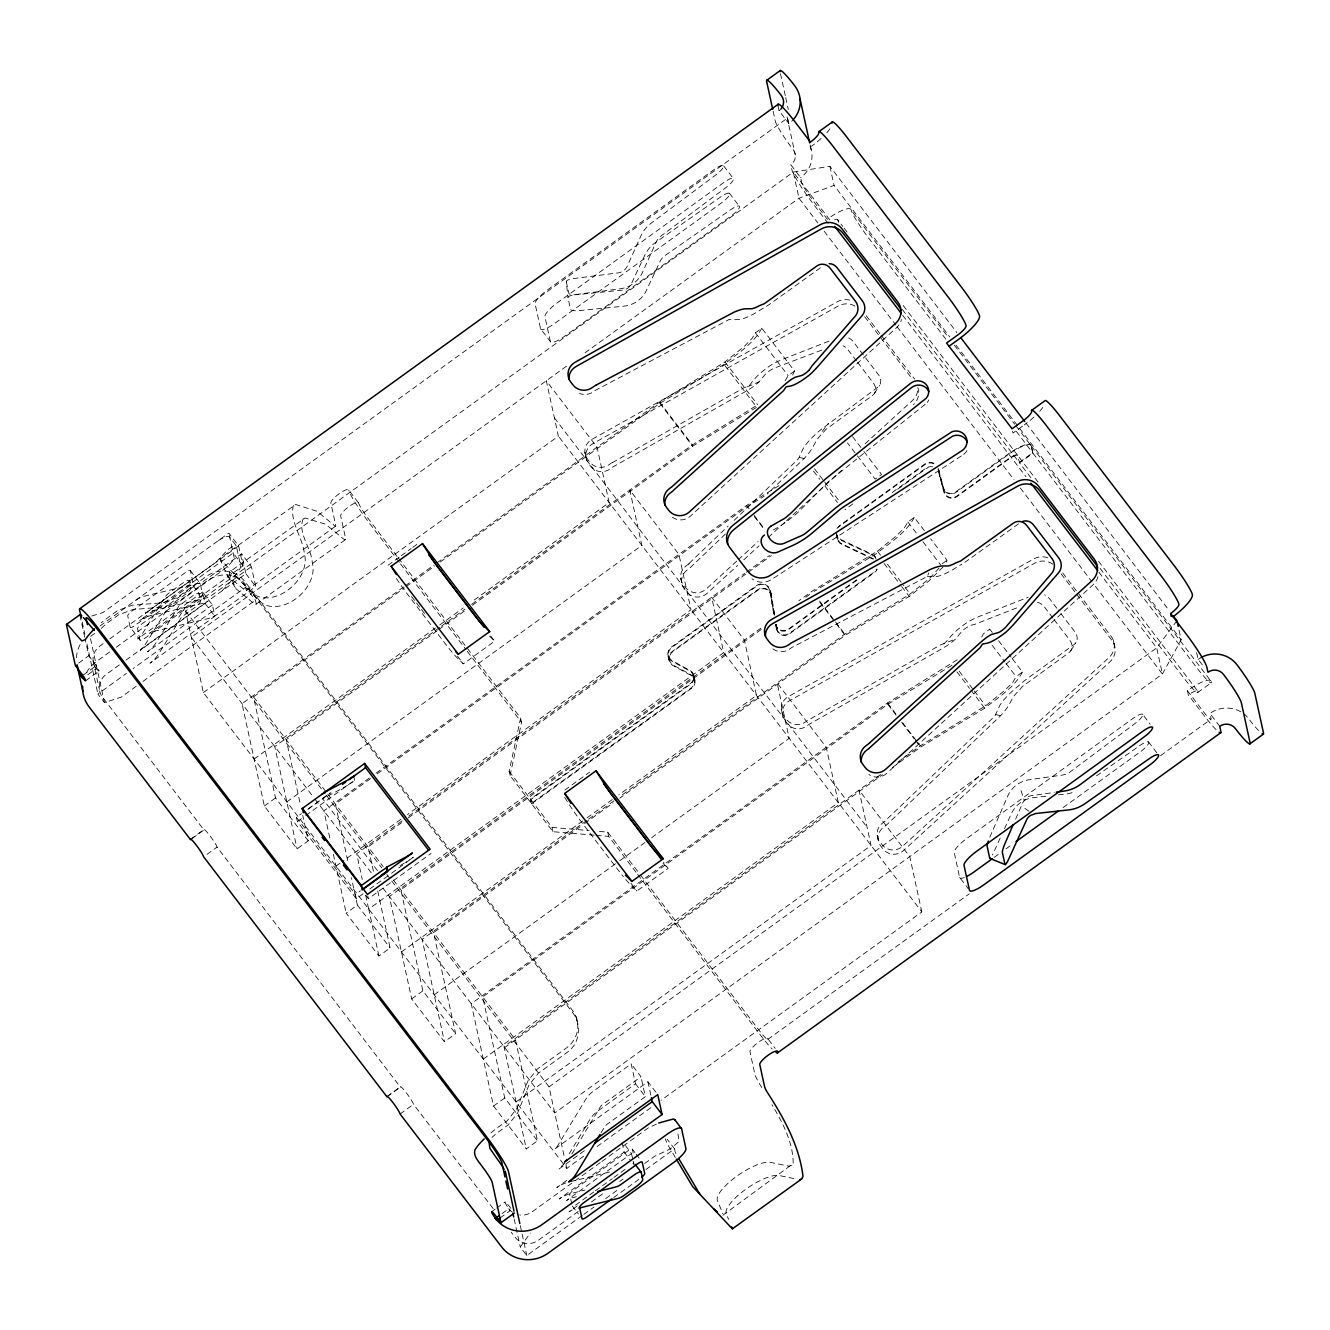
<?xml version="1.0" encoding="UTF-8"?>
<svg xmlns="http://www.w3.org/2000/svg" width="1330" height="1330" viewBox="0 0 1330 1330"><rect width="100%" height="100%" fill="white"/><g stroke="black" fill="none" stroke-linecap="round" stroke-linejoin="round"><path stroke-width="0.75" stroke-dasharray="5 3.75" d="M774.675 614.942L771.417 595.258A8.894 8.579 -12.3 0 0 757.418 589.888L672.365 651.318A8.894 8.579 -12.3 0 0 673.163 665.682L690.686 675.224A7.78 7.498 -12.3 0 1 691.401 687.793L531.352 803.403L510.072 775.54L509.141 771.284L520.612 718.084L466.398 647.128M510.072 775.54L521.543 722.356L520.612 718.084M792.597 375.093L794.542 371.07L761.791 328.211L755.407 332.816L752.231 338.219L744.434 346.299L724.95 361.959L659.597 402.026L435.542 563.887M761.791 328.211C753.595 343.805 737.468 353.614 724.019 364.37L659.88 403.322L436.34 564.818M794.542 371.07L788.158 375.692L784.983 381.078M924.35 530.57L914.275 517.387L907.891 522.008L904.716 527.395L896.902 535.475L877.434 551.135L812.081 591.218L798.881 600.744M914.275 517.387C906.062 532.981 889.953 542.79 876.487 553.546L814.093 591.451M946.411 562.025L947.027 560.246L930.651 538.816M992.263 632.465L989.753 629.157L987.808 633.18M1012.413 658.832L1022.487 672.032L1016.103 676.638L1012.928 682.041L1005.114 690.12L985.646 705.781L920.293 745.847L895.439 763.802M1022.487 672.032C1014.275 687.627 998.165 697.435 984.699 708.192L920.576 747.144L890.751 768.69M397.072 556.356L369.341 520.047A16.658 1.796 54.2 0 1 358.585 502.923A11.105 2.66 -37.4 0 0 349.009 506.547A11.105 2.66 -37.4 0 0 340.68 515.857L345.584 538.367A33.333 3.591 54.2 0 1 342.874 538.417L325.617 524.186L305.036 518.002L229.475 572.033L229.525 574.577L236.092 588.857L253.332 603.089A33.333 3.591 54.2 0 0 256.058 603.039L255.427 600.179L245.618 587.311L133.133 668.558M734.094 520.379L798.416 458.867L803.27 448.393A27.814 6.484 -40.4 0 1 821.691 429.025L877.667 387.313A11.105 9.061 32.4 0 0 878.515 374.794L853.178 341.627A11.105 9.061 32.4 0 0 848.207 337.654M772.83 648.857A13.882 13.4 -12.3 0 0 789.704 648.99L791.949 647.377A17.722 4.622 -22.7 0 1 792.896 646.962L927.326 576.439L928.839 572.931M1062.72 572.931L1111.082 636.255A16.658 16.076 -12.3 0 1 1108.987 657.585L902.638 846.246A13.882 13.4 -12.3 0 1 882.006 844.633L879.762 841.691A13.882 13.4 -12.3 0 1 882.754 822.888L884.999 821.258A17.722 3.591 -51.8 0 0 885.63 820.411L994.873 716.055L999.728 705.582A27.814 6.484 -40.3 0 1 1018.148 686.214A28.179 6.301 -44.8 0 1 1027.392 678.516L1074.125 644.501A11.105 9.061 32.4 0 0 1074.973 631.983L1058.082 609.871M989.803 837.168L1007.641 796.221A27.88 27.032 -26 0 1 1016.652 784.9A27.797 26.883 -17.5 0 1 1029.852 779.613L1062.603 775.041A16.908 16.409 -41 0 0 1070.484 771.649L1135.005 723.52A11.122 2.66 -37.4 0 0 1142.769 714.526L1150.134 724.168M1015.605 819.164L1022.903 802.422L1026.477 797.751A11.155 10.806 -26 0 1 1031.748 795.589L1054.258 792.447M1000.193 838.1L993.294 853.212A8.329 1.264 -67.9 0 1 992.446 854.974M1004.516 828.657L1011.415 813.544A27.864 26.65 -0.9 0 1 1020.526 802.672A27.797 26.733 -7.4 0 1 1033.776 797.568L1048.19 795.988M293.381 505.317C289.258 521.476 303.024 537.918 304.387 553.945A33.333 23.657 -42.1 0 1 287.762 590.204A33.333 23.657 -42.1 0 1 251.486 592.166L219.683 558.567L295.692 504.519L317.155 511.302L334.412 525.533A16.658 1.796 54.2 0 0 335.759 525.5L330.854 503.006A11.105 2.66 -37.4 0 1 339.2 493.679A11.105 2.66 -37.4 0 1 348.759 490.072L358.585 502.923M1179.045 630.254L1181.123 639.797L1162.42 674.044L554.726 1113.027L381.826 886.661M981.789 637.02L983.352 633.778L989.753 629.157M569.174 1153.825L589.971 1119.428A27.78 26.8 -12.3 0 1 597.486 1111.298L635.524 1083.817L631.185 1063.884L593.13 1091.381A27.78 26.8 -12.3 0 0 585.632 1099.494L557.553 1145.928A11.105 10.723 -12.3 0 1 554.543 1149.187L647.91 1081.739L657.735 1094.607M571.883 1153.925L599.946 1107.491A11.105 10.723 -12.3 0 1 602.956 1104.233L641.01 1076.751L631.185 1063.884M601.11 1132.678L604.302 1127.408A11.105 10.723 -12.3 0 1 607.295 1124.149L645.349 1096.668L641.01 1076.751M303.19 518.8C297.255 532.981 311.685 548.442 312.267 562.657A33.333 23.657 -42.1 0 1 295.642 598.916A33.333 23.657 -42.1 0 1 259.367 600.877L236.59 577.137L229.475 572.033M874.342 393.564L879.512 385.417M1070.783 650.752L1075.97 642.606M722.938 1215.204L793.179 1163.551C793.262 1142.67 782.539 1122.287 771.982 1104.748M178.735 617.253L185.469 607.394M582.207 1215.537L526.796 1255.553L520.263 1246.991L530.404 1232.993M1176.967 620.728L1156.718 647.86L549.024 1086.843L564.203 1156.518M939.08 568.11L929.653 578.351L910.186 594.011L844.816 634.077L620.661 796.005M822.206 431.402L828.457 423.206M943.07 566.946L929.138 580.778L909.238 596.405L845.099 635.374L619.763 798.15M855.04 306.116A16.658 16.076 -12.3 0 0 838.133 306.05L592.814 443.688A13.882 13.4 -12.3 0 0 588.442 463.355L590.686 466.298A13.882 13.4 -12.3 0 0 610.071 468.941L612.315 467.312A33.849 8.495 -29.9 0 0 614.044 466.315L745.798 391.369A22.477 5.636 -29.9 0 0 758.998 381.926L764.767 374.944A11.205 2.81 -29.9 0 1 773.179 368.56L822.572 349.807M1052.828 564.169A16.658 16.076 -12.3 0 0 1034.59 563.238L789.272 700.877A13.882 13.4 -12.3 0 0 784.9 720.544L787.144 723.487A13.882 13.4 -12.3 0 0 806.529 726.13L808.756 724.501A33.849 8.462 -29.9 0 0 810.519 723.52L942.239 648.558A22.477 5.636 -29.9 0 0 955.439 639.115L961.224 632.132A11.205 2.81 -29.9 0 1 969.637 625.748A12.153 3.159 -19.2 0 1 974.641 624.385L1017.084 607.744M222.459 590.437L232.816 579.198L239.915 568.741A16.392 3.491 -48.9 0 0 240.63 565.716L236.291 545.799L229.741 537.22A16.658 3.99 -37.4 0 0 215.377 542.657M857.651 362.425L873.345 382.957A11.105 9.061 32.4 0 1 872.497 395.476L825.764 429.49L822.622 433.297A11.239 2.51 -44.8 0 0 816.637 440.097L813.029 446.797A22.327 4.988 -44.8 0 1 804.068 458.584L767.244 494.012M1054.108 619.614L1069.786 640.146A11.105 9.061 32.4 0 1 1068.954 652.664L1022.221 686.679L1019.079 690.486A11.239 2.51 -44.8 0 0 1013.078 697.269L1009.47 703.986A22.327 4.988 -44.8 0 1 1000.526 715.773L887.393 824.168A33.849 7.531 -44.8 0 1 885.913 825.481L883.685 827.144A13.882 13.4 -12.3 0 0 880.693 845.947L882.937 848.906A13.882 13.4 -12.3 0 0 903.569 850.518L1109.918 661.858A16.658 16.076 -12.3 0 0 1112.013 640.511L1076.053 593.429M101.246 628.442L102.393 627.344A16.658 3.99 -37.4 0 1 109.658 621.276L118.603 614.809L133.15 609.473L163.573 607.079L178.12 601.759L207.214 580.728A27.78 26.8 -12.3 0 1 217.538 576.056C227.53 572.881 239.284 576.09 245.651 584.568L573.08 1013.227C579.714 1022.005 579.98 1034.391 574.959 1043.984A27.78 26.8 -12.3 0 1 567.378 1052.246L538.284 1073.26L528.841 1085.263L517.686 1112.911L508.243 1124.897L499.299 1131.365A16.658 3.99 -37.4 0 0 492.017 1137.433M689.206 563.288L728.109 526.098M725.349 534.062L690.935 566.979A33.849 7.581 -44.8 0 1 689.489 568.359L687.244 569.955A13.882 13.4 -12.3 0 0 684.235 588.758L686.48 591.717A13.882 13.4 -12.3 0 0 707.111 593.33L737.685 565.366M736.754 561.11L706.18 589.057A13.882 13.4 -12.3 0 1 685.549 587.444L683.304 584.502A13.882 13.4 -12.3 0 1 686.313 565.699L688.541 564.07M738.283 559.714L758.15 541.543M865.148 443.721L912.53 400.397A16.658 16.076 -12.3 0 0 917.816 387.712M743.803 559.78L759.081 545.815M768.258 537.42L785.066 522.058M786.595 520.662L841.624 470.355M889.803 770.585L1093.094 584.735A16.658 16.076 -12.3 0 0 1097.932 576.705M564.918 1163.102L561.892 1165.861A11.105 10.723 -12.3 0 1 558.883 1169.103L584.967 1150.267M925.131 404.403L828.956 481.211A16.808 3.824 -43.1 0 0 823.17 486.913L799.862 510.587A27.78 6.583 -38.5 0 1 789.588 519.299A27.83 6.5 -40.3 0 1 778.017 527.295L771.25 531.152M852.829 503.92L845.049 509.723M957.118 659.846L887.542 702.988L471.236 1003.718L493.546 1106.061L526.281 1148.937L537.486 1140.841L515.458 1039.794L393.298 879.878M90.656 636.289L96.99 631.717M100.066 625.948L228.81 533.081L238.635 545.932L242.974 565.849L149.608 633.296A11.105 10.723 -12.3 0 1 153.681 631.434L207.497 618.716A27.78 26.8 -12.3 0 0 217.671 614.061L255.726 586.58L251.37 566.663L241.561 553.795L203.507 581.277A11.105 10.723 -12.3 0 1 199.434 583.139L145.618 595.873A27.78 26.8 -12.3 0 0 135.444 600.512M103.175 643.654L99.85 646.064A16.658 16.076 -12.3 0 0 96.259 668.624L82.826 678.317M109.841 638.849L216.241 561.975L223.889 553.795A17.29 3.691 -48.9 0 1 229.043 548.825L234.629 545.184L236.291 545.799M238.635 545.932L145.269 613.379A11.105 10.723 -12.3 0 1 149.342 611.517L203.158 598.783A27.78 26.8 -12.3 0 0 213.332 594.144L251.37 566.663M78.703 663.055L88.778 655.773L85.236 639.547M109.609 651.999L96.242 661.658A33.333 32.169 -12.3 0 0 86.184 673.279M116.292 647.178L221.578 571.119A16.658 3.99 -37.4 0 0 234.08 557.137L228.81 533.081M83.042 675.191L94.796 666.712A8.329 0.898 54.2 0 0 99.052 670.736A8.329 0.898 54.2 0 0 93.682 662.207L88.778 655.773M202.592 592.033L137.688 638.932A16.658 16.076 -12.3 0 0 142.094 634.211L164.754 597.636A16.941 16.342 -12.3 0 1 169.243 592.848L182.177 583.504A8.329 1.995 -37.4 0 1 189.359 580.778L199.184 593.645L200.73 600.761A8.329 1.995 -37.4 0 1 194.479 607.744L181.478 617.17L158.802 653.728A33.333 32.169 -12.3 0 1 149.991 663.171L214.895 616.272L212.418 604.901L202.592 592.033L205.069 603.421L214.895 616.272M85.602 680.794L99.035 671.085M583.621 1156.236L566.796 1168.388L203.357 692.581L185.585 611.052L793.279 172.069L829.903 166.35L956.902 332.633M119.368 664.9L106.067 674.51A16.658 16.076 -12.3 0 0 102.46 697.07L203.956 829.953A11.105 1.197 54.2 0 1 209.891 835.689A11.105 1.197 54.2 0 1 217.056 847.11L400.413 1087.142A11.105 1.197 54.2 0 1 406.332 1092.878A11.105 1.197 54.2 0 1 413.514 1104.299L494.96 1210.932M126.017 660.096L245.9 573.712L241.561 553.795M205.069 603.421L140.165 650.304A16.658 16.076 -12.3 0 0 144.571 645.582L167.248 609.024A16.941 16.342 -12.3 0 1 171.72 604.236L184.671 594.876A8.329 1.995 -37.4 0 0 190.922 587.893L189.359 580.778M212.418 604.901L147.514 651.783A33.333 32.169 -12.3 0 0 156.325 642.34L179.001 605.782L192.002 596.355A8.329 1.995 -37.4 0 1 199.184 593.645M136.242 686.28L121.13 697.186L104.438 702.606L97.888 694.027L126.417 673.412M246.216 590.786L335.742 526.115M566.53 366.166L191.287 637.236L313.83 797.634M585.067 352.783L798.981 198.237L834.06 185.419L949.736 336.872M142.958 681.426L255.427 600.179M256.008 604.269L345.534 539.581M203.357 692.581L558.384 436.124L546.314 380.779L597.07 447.213L609.14 502.574L471.601 601.925M388.044 565.233L399.582 556.888M401.228 555.691L411.136 548.542M412.782 547.362L419.382 542.59M403.572 586.995L242.043 703.67L264.338 806.013L297.072 848.889L308.277 840.809L302.725 815.357M405.251 585.765L433.863 565.117M308.277 840.809L275.526 797.933L253.515 696.887L404.47 587.843M406.149 586.63L434.661 566.031M254.097 759.031L438.052 626.147M439.731 624.95L463.206 607.976M439.681 627.411L274.778 746.529L297.072 848.889M441.361 626.197L464.918 609.19M471.651 604.319L692.348 444.902L755.939 405.916M437.204 630.703L286.266 739.746L300.597 805.564M438.883 629.489L465.716 610.104M472.433 605.25L692.631 446.198L756.753 407.229L724.019 364.37M190.589 839.213L204.022 829.521M192.202 838.449L203.956 829.953M264.338 806.013L275.526 797.933M396.373 578.434A33.333 3.591 54.2 0 0 408.726 595.857L444.835 643.138A33.333 3.591 54.2 0 0 458.185 658.832L463.339 663.82L494.677 641.176L489.955 634.992M206.981 854.375L217.056 847.11M286.848 801.89L641.875 545.433L629.805 490.072L678.915 554.361L690.985 609.722L407.529 814.492M363.057 893.86L356.324 898.731L297.388 821.574L296.457 817.302L301.494 813.661M308.228 808.806L330.073 793.013M307.845 809.405L330.937 792.73M297.388 821.574L304.121 816.703M305.8 815.49L352.849 781.508M369.324 778.017L323.905 810.835L330.355 840.494M376.058 773.146L746.596 505.483L780.161 484.901M370.588 778.599L335.376 804.035L348.427 863.985M377.304 773.744L746.878 506.78L764.201 496.24M335.958 866.196L343.955 860.41M347.147 858.099L400.829 819.33M402.076 820.876L356.64 853.694L362.242 879.396M408.792 816.021L744.667 573.38M746.33 572.199L769.438 555.508M401.66 822.672L368.111 846.911L373.78 872.946M408.36 817.834L746.612 573.496M748.258 572.299L771.367 555.607M892.247 492.482L925.597 468.393A8.894 8.579 -12.3 0 1 932.646 466.813M897.567 489.307L925.929 468.825A8.329 8.046 -12.3 0 1 927.958 467.728M356.324 898.731L355.393 894.458L360.43 890.817M369.773 889.005L389.939 874.442M391.619 873.228L413.314 857.235A33.333 7.963 -37.4 0 1 405.783 862.272M377.703 890.967L390.139 947.958L378.934 956.037L346.199 913.178L357.388 905.098L351.419 877.684M365.866 895.423L368.377 898.714L431.053 853.444M1022.587 426.115L1012.995 433.048L1012.379 430.205M378.934 956.037L368.709 909.055L723.72 652.598L711.666 597.237L744.401 640.096L756.471 695.457L618.932 794.808M760.91 628.176L389.374 896.553L411.685 998.913L444.42 1041.772L455.625 1033.693L433.597 932.629L582.873 824.8M761.192 629.472L400.862 889.77L422.874 990.817L455.625 1033.693M805.764 597.27L812.364 592.515M531.352 803.403L530.421 799.131L690.47 683.52A7.78 7.498 -12.3 0 0 689.755 670.952L672.232 661.409A8.894 8.579 -12.3 0 1 671.434 647.062L756.487 585.616A8.894 8.579 -12.3 0 1 770.486 590.986L771.417 595.258M594.194 835.157L552.964 831.699L531.684 803.835L530.753 799.563L690.785 683.952A8.329 8.046 -12.3 0 0 690.037 670.486L672.514 660.944A8.329 8.046 -12.3 0 1 671.766 647.477L756.82 586.048A8.329 8.046 -12.3 0 1 769.937 591.085L774.126 615.042M531.684 803.835L691.716 688.225A8.329 8.046 -12.3 0 0 690.968 674.759L673.446 665.216A8.329 8.046 -12.3 0 1 672.681 651.75L757.751 590.304A8.329 8.046 -12.3 0 1 770.868 595.358M564.868 790.02L589.606 772.148M856.653 579.764L788.274 629.173A7.78 7.498 -12.3 0 1 776.022 624.468L776.953 628.724A7.78 7.498 -12.3 0 0 789.205 633.429L874.259 571.983A7.78 7.498 -12.3 0 0 876.736 569.007M1016.004 425.916L1031.099 445.683L1032.662 452.799L1019.229 462.507L902.222 309.325M856.986 580.196L788.59 629.589A8.329 8.046 -12.3 0 1 775.473 624.551L776.404 628.824A8.329 8.046 -12.3 0 0 789.521 633.861L874.591 572.415A8.329 8.046 -12.3 0 0 877.251 569.223M1030.883 477.753L1019.561 462.923L1032.978 453.231L1031.432 446.115A27.78 6.633 -37.4 0 0 1007.508 455.159L955.987 492.383A8.329 8.046 -12.3 0 1 943.003 488.044L937.966 468.875M401.444 951.914L585.399 819.031M587.062 817.834L612.232 799.646M587.012 820.311L422.125 939.429L444.42 1041.772M588.691 819.097L613.945 800.86M942.222 563.721L947.027 560.246M584.552 823.586L613.063 802.988M411.685 998.913L422.874 990.817M434.195 994.79L618.134 861.907M619.813 860.693L644.967 842.522M651.683 837.667L789.205 738.316L777.152 682.955L826.263 747.261L838.332 802.622L921.823 911.931L661.027 1100.326M951.964 665.316L887.825 704.285L482.707 996.935L504.735 1097.982L537.486 1140.841M625.748 879.512A33.333 3.591 54.2 0 0 631.717 886.013L636.887 891L668.209 868.357L663.487 862.173M387.047 1096.402L400.48 1086.71M386.98 1096.851L400.413 1087.142M400.081 1113.991L413.514 1104.299M483.305 1059.079L838.332 802.622L558.384 436.124M880.543 774.575L503.987 1046.594L526.281 1148.937M504.253 1047.89L882.472 774.675M493.546 1106.061L504.735 1097.982M516.04 1101.938L871.067 845.481L858.997 790.12L909.753 856.57L921.823 911.931M1197.765 692.465L1211.198 682.772M491.684 1211.663L495.043 1209.236M496.722 1208.022L505.101 1201.954M994.175 857.368L999.229 853.727M1005.946 848.873L1012.679 844.018M1063.136 807.559L1140.492 751.683A11.122 2.66 -37.4 0 0 1148.854 742.456A11.122 2.66 -37.4 0 0 1139.827 745.581L1096.419 775.922M502.092 1213.559L508.808 1208.721A16.658 16.093 -13 0 0 511.801 1211.713M597.087 1146.51L650.919 1107.607M500.18 1217.898L510.255 1210.616A8.329 0.898 54.2 0 1 505.051 1202.254A8.329 0.898 54.2 0 1 509.506 1206.593L513.197 1211.414M566.763 1180.375L556.788 1187.59A33.333 32.169 -12.3 0 1 567.212 1182.486M767.776 1039.395L969.221 893.876M1160.591 755.639L1210.948 719.247M600.229 1162.62L532.05 1211.879A16.658 16.093 -13 0 1 519.681 1214.988M601.892 1161.423L648.442 1127.79L657.003 1123.833M622.107 1142.603L624.169 1152.079L559.265 1198.978A33.333 32.169 -12.3 0 1 571.102 1193.492L584.951 1190.067M625.383 1145.529L631.517 1153.559L566.613 1200.458A16.658 16.076 -12.3 0 1 572.532 1197.715L576.389 1196.751M593.779 1191.979L577.004 1204.116A5.553 1.33 -37.4 0 1 572.216 1205.928L578.351 1213.958M595.458 1190.766L612.249 1178.646M613.928 1177.432L627.361 1167.74M577.27 1205.928L569.09 1211.83A16.658 16.076 -12.3 0 1 575.009 1209.086M578.168 1211.497L538.251 1240.325A16.658 16.076 -12.3 0 1 515.009 1237.183L511.252 1232.245M591.468 1201.888L604.768 1192.279M619.73 1181.472L623.055 1179.078M644.668 1163.467L654.643 1156.252L664.917 1151.497A17.29 4.422 -25.7 0 0 671.6 1147.923L679.164 1141.323L677.635 1132.129M583.887 1214.323L593.945 1207.058M605.699 1198.563L619.132 1188.854M645.998 1169.452L674.526 1148.837L667.161 1139.195M613.679 1197.565L638.865 1179.378M820.411 267.829L771.167 303.174A28.179 7.066 -29.9 0 1 760.394 309.94A27.814 6.783 -34.4 0 1 738.765 319.499L729.189 319.466L596.455 389.806A17.722 4.522 -22.7 0 0 595.508 390.255L593.246 391.801A13.882 13.4 -12.3 0 1 579.464 393.447M1018.514 523.837L967.625 560.362A28.179 7.066 -29.9 0 1 964.815 562.307M961.258 456.007L771.616 579.464A16.658 16.076 -12.3 0 1 751.932 578.75M612.332 462.657L744.052 387.695L749.006 386.033L752.348 381.71A27.814 6.783 -34.4 0 1 772.248 364.287A28.196 7.066 -29.9 0 1 783.353 359.034L829.671 340.896M791.882 1165.496L788.723 1166.144L770.303 1162.32A33.333 10.091 -33.9 0 0 736.654 1176.285A33.333 10.091 -33.9 0 0 717.402 1200.524L722.855 1213.741M747.344 386.831L758.981 381.926M1047.674 557.719A16.658 16.076 -12.3 0 0 1033.659 558.982L788.341 696.604A13.882 13.4 -12.3 0 0 783.969 716.271L786.213 719.231A13.882 13.4 -12.3 0 0 805.598 721.858L807.825 720.245A17.739 4.572 -22.7 0 0 808.79 719.846L940.51 644.884L955.439 639.115M943.801 644.019L948.789 638.899A27.814 6.783 -34.4 0 1 968.705 621.476A28.196 7.066 -29.9 0 1 979.811 616.222L1028.057 597.32M91.803 616.023L102.925 612.565L787.842 117.788A16.658 1.796 54.2 0 0 787.742 118.453L788.856 123.59A27.78 26.8 -12.3 0 0 794.093 118.669M570.603 1181.622L611.168 1171.564M1058.48 794.841L1066.726 793.944A16.891 15.943 8 0 0 1074.723 791.084M927.326 576.439L935.223 576.671A27.814 6.783 -34.4 0 0 956.852 567.129A28.179 7.066 -29.9 0 0 961.823 564.219M530.753 799.563L552.033 827.426L589.14 830.552M599.448 831.416L607.71 832.115L639.215 873.361M596.256 835.34L608.641 836.37L636.372 872.679M793.894 1178.563L779.164 1175.504A33.333 10.091 -33.9 0 0 745.498 1189.469A33.333 10.091 -33.9 0 0 726.263 1213.725L728.591 1219.377M799.164 457.304L804.085 458.584M995.621 714.493L1000.526 715.773M873.411 558.733L842.04 543.937A8.329 8.046 -12.3 0 1 837.584 535.425M873.162 559.215L841.79 544.419A8.894 8.579 -12.3 0 1 837.036 535.342M1024.898 808.391L1029.886 811.815M219.683 558.567L227.629 575.973L244.87 590.204A16.658 1.796 54.2 0 0 246.233 590.188L245.618 587.311M489.523 636.189L494.677 641.176M663.055 863.37L668.209 868.357M1026.062 423.173L1169.419 610.852M777.917 105.602L779.031 110.722L788.856 123.59M1196.451 652.731A16.658 1.796 54.2 0 1 1197.017 654.277L1198.13 659.397L1203.052 665.815M956.021 345.102L1181.123 639.797M773.146 111.255L775.307 121.213A27.78 2.993 54.2 0 0 793.229 149.758A11.105 10.723 -12.3 0 1 790.835 164.804L800.643 177.655L801.774 182.775A16.658 1.796 54.2 0 0 812.514 199.916L827.26 219.201A27.78 6.633 -37.4 0 1 851.183 210.14L948.074 336.972M954.358 345.202L1014.757 424.27M1031.432 446.115L1211.347 681.658A27.78 6.633 -37.4 0 0 1187.424 690.702L1188.355 694.975L1203.085 714.26A33.333 3.591 54.2 0 0 1216.435 729.954M945.846 339.15L869.105 238.685A27.78 2.993 54.2 0 1 851.183 210.14M1016.303 431.386L1032.662 452.799M1032.978 453.231L1196.535 667.344A27.78 2.993 54.2 0 0 1211.347 681.658M834.691 219.733A11.105 2.66 -37.4 0 1 837.767 219.849L842.788 226.433M844.051 228.078L847.825 233.016M903.186 305.501L1017.683 455.392L1019.561 462.923M1038.132 482.175L1017.999 455.808A11.105 2.66 -37.4 0 0 1008.423 459.432L956.918 496.655A8.329 8.046 -12.3 0 1 943.934 492.316L938.897 473.148A8.329 8.046 -12.3 0 0 936.586 469.357M1098.53 561.227L1197.914 691.351A11.105 2.66 -37.4 0 0 1188.355 694.975M1100.076 568.342L1183.101 677.037A27.78 2.993 54.2 0 0 1197.914 691.351M1240.707 711.766A27.78 26.8 -12.3 0 0 1209.934 713.462L1219.743 726.33M829.754 219.799L793.279 172.069L798.981 198.237L817.85 222.941M902.688 315.293L1025.929 476.639M1098.863 572.133L1156.718 647.86L1162.42 674.044L1093.26 583.488M1187.424 690.702L1202.154 710.004A16.658 1.796 54.2 0 0 1211.048 718.582L1209.934 713.462M828.191 223.473L813.445 204.172A33.333 3.591 54.2 0 1 791.949 169.924L790.835 164.804M824.135 231.171L895.822 325.019M897.068 326.665L1014.025 479.764M1020.31 488.01L1091.997 581.842M866.262 315.742L879.911 333.597M881.142 335.226L914.641 379.067M864.716 316.756L879.596 336.241M880.842 337.87L911.848 378.452M1061.157 573.945L1074.806 591.8M723.67 165.868L733.495 178.719A11.122 2.66 -37.4 0 1 725.731 187.713L661.21 235.842A16.891 16.409 -41 0 0 655.906 242.609L642.473 272.467A27.797 26.883 -17.5 0 1 633.562 283.373A27.864 27.032 -26 0 1 620.079 288.843L575.341 294.562A8.329 2.178 -6.1 0 0 567.976 297.588L570.553 309.375A8.329 2.178 -6.1 0 0 578.833 310.622L623.853 306.166A27.88 26.65 -0.9 0 0 637.436 301.162A27.797 26.733 -7.4 0 0 646.397 290.439L660.029 261.495A16.908 15.96 8 0 1 665.449 255.277L730.552 209.774A11.122 2.66 -37.4 0 1 739.58 206.649A11.122 2.66 -37.4 0 1 731.217 215.876L564.718 336.141A16.658 3.99 -37.4 0 1 550.371 341.577L540.545 328.709L535.109 303.822A16.658 3.99 -37.4 0 1 547.611 289.84L714.11 169.575A11.122 2.66 -37.4 0 1 723.67 165.868A11.122 2.66 -37.4 0 1 715.906 174.862L651.384 222.991A33.45 32.435 -26 0 0 640.727 236.225L627.294 266.1A11.155 10.806 -26 0 1 623.737 270.522A11.355 11.006 -48.3 0 1 618.384 272.833L573.646 278.569A8.329 2.178 -6.1 0 0 566.281 281.594L567.976 297.588M1056.868 608.292L1049.636 598.816A11.105 9.061 32.4 0 0 1044.649 594.843M729.372 193.216L739.197 206.067M1148.472 741.891L1158.297 754.742M856.453 360.846L848.008 349.79A11.105 9.061 32.4 0 0 843.037 345.817M1052.895 618.034L1044.449 606.979A11.105 9.061 32.4 0 0 1036.452 602.008M852.563 436.606L862.638 449.789M863.902 451.435L881.541 474.527L875.14 479.132L847.443 442.873M907.891 522.008L917.966 535.192M923.003 541.792L940.626 564.868M998.564 640.711L1011.149 657.186M755.407 332.816L788.158 375.692M992.18 645.316L1004.765 661.808M1006.029 663.454L1016.103 676.638M814.475 468.709L823.287 480.246M824.55 481.892L839.662 501.676M877.434 551.135L881.208 556.09M887.509 564.336L903.885 585.765M905.148 587.411L910.186 594.011M813.528 471.119L819.829 479.349M824.866 485.949L837.451 502.441M884.051 563.438L900.41 584.868M901.674 586.513L909.238 596.405M724.95 361.959L757.701 404.819M959.196 671.168L973.061 689.289M974.308 690.952L985.646 705.781M957.002 671.916L969.587 688.408M970.85 690.054L984.699 708.192M746.596 505.483L749.106 508.775M754.143 515.375L764.218 528.559M819.629 601.11L844.816 634.077M754.426 516.672L764.501 529.855M819.912 602.407L835.024 622.191M836.287 623.837L845.099 635.374M659.597 402.026L692.348 444.902M659.88 403.322L692.631 446.198M887.542 702.988L896.37 714.526M902.654 722.772L916.503 740.91M917.766 742.556L920.293 745.847M887.825 704.285L896.636 715.823M901.674 722.423L914.275 738.898M915.539 740.561L920.576 747.144M1142.769 714.526A11.122 2.66 -37.4 0 0 1133.21 718.25L966.711 838.515A16.658 3.99 -37.4 0 0 954.209 852.48L959.645 877.384L968.24 888.639M554.411 417.919L867.093 827.26M640.478 875.024L758.965 1030.151A16.658 1.796 54.2 0 0 767.859 1038.73L775.224 1048.373M398.335 558.018L465.151 645.482M399.266 562.274L370.272 524.319A33.333 3.591 54.2 0 1 348.759 490.072M400.529 563.937L466.082 649.738M467.329 651.401L521.543 722.356M637.635 874.342L759.895 1034.408A33.333 3.591 54.2 0 0 772.098 1048.954M457.437 656.089L463.339 663.82M630.969 883.27L636.887 891M411.535 596.488L415.259 601.376M416.506 603.005L420.247 607.893M421.494 609.522L425.218 614.41M509.141 771.284L530.421 799.131M242.974 565.849L233.149 552.997L139.8 620.445A27.78 26.8 -12.3 0 1 149.958 615.79L203.789 603.072A11.105 10.723 -12.3 0 0 207.846 601.21M245.9 573.712L255.726 586.58M635.524 1083.817L645.349 1096.668M354.528 780.294L353.763 776.238M190.389 570.587L200.198 583.454L202.692 594.843A5.553 1.33 -37.4 0 1 198.519 599.498L144.804 638.3A5.553 1.33 -37.4 0 1 140.016 640.112L130.19 627.245L127.713 615.856A5.553 1.33 -37.4 0 1 131.869 611.202L185.602 572.399A5.553 1.33 -37.4 0 1 190.389 570.587L192.867 581.975A5.553 1.33 -37.4 0 1 188.694 586.63L134.978 625.433A5.553 1.33 -37.4 0 1 130.19 627.245M571.8 1204.032L569.722 1194.54A5.553 1.33 -37.4 0 1 573.895 1189.885L627.61 1151.082A5.553 1.33 -37.4 0 1 632.398 1149.27L634.859 1152.478M636.089 1154.091L639.763 1158.912M624.169 1152.079L630.32 1160.126M253.515 696.887L326.548 792.497M327.812 794.143L383.223 866.695M185.585 611.052L325.168 793.794M326.432 795.44L381.76 867.875M386.797 874.475L390.571 879.413M391.818 881.059L549.024 1086.843M377.454 870.585L322.591 798.748L341.444 788.84A33.333 7.963 -37.4 0 0 353.182 781.575M315.077 799.297L373.015 875.123M296.457 817.302L355.393 894.458M357.388 905.098L390.139 947.958M508.808 1208.721L510.255 1210.616M94.796 666.712L96.259 668.624M227.629 575.973L236.092 588.857M564.701 797.385L567.827 802.356A33.333 3.591 54.2 0 0 582.257 823.054L618.367 870.319A33.333 3.591 54.2 0 0 623.388 876.686M761.824 1087.657L759.796 1084.249A33.333 3.591 54.2 0 1 754.858 1074.175L749.954 1051.664A11.105 2.66 -37.4 0 1 758.283 1042.354A11.105 2.66 -37.4 0 1 767.859 1038.73M675.341 1157.466L670.27 1148.921A33.333 3.591 54.2 0 1 665.332 1138.846M1021.008 790.602L1024.15 800.178M575.923 1016.469L577.469 1022.055M938.498 468.742L943.552 487.911A7.78 7.498 -12.3 0 0 955.655 491.95L1007.176 454.744A27.78 6.633 -37.4 0 1 1031.099 445.683M1113.343 640.345L1114.274 644.618M829.903 166.35L834.06 185.419M810.103 144.92L811.849 152.933M780.494 73.649L785.265 95.577M785.698 97.556L788.308 109.509M787.011 116.857L795.307 154.912M836.553 533.214L837.933 539.481M836.321 534.677L837.418 539.664M877.168 835.24L878.099 839.513M781.325 709.306L783.054 717.252M680.711 578.051L681.642 582.324M694.044 675.84L694.975 680.112M693.495 675.956L694.426 680.212M668.508 655.59L669.439 659.863M667.959 655.707L668.89 659.979M566.281 281.594L568.858 293.381A8.329 2.178 -6.1 0 0 577.137 294.628L622.157 290.156A11.355 10.64 11.7 0 0 627.627 288.294A11.155 10.657 -0.9 0 0 631.218 284.071L644.834 255.127A33.45 31.986 -0.9 0 1 655.624 242.426L720.727 196.906A11.122 2.66 -37.4 0 1 729.754 193.781A11.122 2.66 -37.4 0 1 721.392 203.008L554.909 323.29A16.658 3.99 -37.4 0 1 540.545 328.709M584.868 452.117L586.613 460.064M550.371 341.577L544.934 316.673A16.658 3.99 -37.4 0 1 557.436 302.708L723.919 182.426A11.122 2.66 -37.4 0 1 733.495 178.719M607.71 832.115L608.641 836.37M674.526 1148.837L675.158 1151.714A16.658 1.796 54.2 0 0 676.405 1154.59M647.91 1081.739L651.384 1097.682M632.398 1149.27L633.23 1153.06M631.517 1153.559L632.764 1159.261M633.163 1161.157L633.994 1164.947M552.033 827.426L552.964 831.699M565.932 1164.432L566.796 1168.388M520.263 1225.578L526.796 1255.553M514.161 1218.995L520.263 1246.991M367.762 895.871L368.377 898.714M365.684 895.223L368.709 909.055M333.381 854.326L346.199 913.178M140.016 640.112L137.539 628.724A5.553 1.33 -37.4 0 1 141.695 624.069L195.41 585.267A5.553 1.33 -37.4 0 1 200.198 583.454M90.49 638.633L104.438 702.606M93.133 660.894L99.351 689.356M82.194 622.074L84.804 634.061M86.982 644.053L97.888 694.027M79.933 615.225L84.788 637.519M776.304 624.784L776.953 628.724M770.486 590.986L774.393 614.61M775.756 624.884L776.404 628.824M769.937 591.085L773.844 614.709M810.136 146.15A27.78 26.8 -12.3 0 1 800.643 177.655M781.126 108.761A11.105 10.723 -12.3 0 1 779.031 110.722M966.843 450.587A11.105 10.723 -12.3 0 1 962.987 454.877M1042.803 407.396A27.78 6.633 -37.4 0 1 1039.561 411.435M1033.942 417.071A27.78 6.633 -37.4 0 1 1024.2 424.968M886.761 773.378A13.882 13.4 -12.3 0 1 868.839 774.426M672.382 517.237A13.882 13.4 -12.3 0 0 690.303 516.19L896.653 327.546A16.658 16.076 -12.3 0 0 901.474 319.516M829.987 128.777A27.78 6.633 -37.4 0 1 826.745 132.817M821.109 138.453A27.78 6.633 -37.4 0 1 811.367 146.333M928.756 399.931A11.105 10.723 -12.3 0 1 927.243 402.392M1198.13 659.397A27.78 26.8 -12.3 0 1 1201.206 657.469M1243.683 713.728A27.78 26.8 -12.3 0 1 1248.687 718.732A27.78 2.993 54.2 0 0 1259.809 731.799M964.233 877.567A16.658 3.99 -37.4 0 1 959.645 877.384M933.776 463.804A8.329 8.046 -12.3 0 0 924.998 464.552L839.945 525.998A8.329 8.046 -12.3 0 0 838.399 527.428M875.639 557.104A8.329 8.046 -12.3 0 0 872.48 554.46L841.109 539.664A8.329 8.046 -12.3 0 1 837.002 535.209M938.498 470.82A8.894 8.579 -12.3 0 1 939.429 473.014L944.483 492.183A7.78 7.498 -12.3 0 0 956.586 496.223L1008.107 459A11.105 2.66 -37.4 0 1 1017.683 455.392M917.816 387.429A16.658 16.076 -12.3 0 1 913.461 404.669M612.315 462.607A17.739 4.572 -22.7 0 1 611.368 463.006L609.14 464.669A13.882 13.4 -12.3 0 1 589.755 462.042L587.511 459.083A13.882 13.4 -12.3 0 1 591.883 439.415L837.202 301.794A16.658 16.076 -12.3 0 1 851.217 300.53M689.223 563.322A17.722 3.674 -51.9 0 1 688.558 564.12M934.042 463.322A8.894 8.579 -12.3 0 0 924.666 464.12L839.612 525.566A8.894 8.579 -12.3 0 0 836.769 528.974M876.071 559.115A7.78 7.498 -12.3 0 0 872.231 554.959L840.859 540.163A8.894 8.579 -12.3 0 1 836.487 535.392M838.715 222.409A27.78 2.993 54.2 0 1 837.767 219.849M490.87 1132.894A33.333 7.963 -37.4 0 1 498.368 1127.092L507.312 1120.625L516.755 1108.638L527.91 1080.991L537.353 1068.987L566.447 1047.974A27.78 26.8 -12.3 0 0 572.449 1010.368L245.036 581.725A27.78 26.8 -12.3 0 0 206.283 576.455L177.189 597.486L162.642 602.806L132.219 605.2L117.672 610.537L108.728 617.004A33.333 7.963 -37.4 0 0 101.246 622.806M404.303 863.17A33.333 7.963 -37.4 0 1 400.047 865.564M633.795 1162.603A5.553 1.33 -37.4 0 1 632.914 1163.501M76.442 657.801A33.333 32.169 -12.3 0 1 80.814 643.321"/><path stroke-width="1.5" d="M489.024 1141.872L489.872 1148.339L496.622 1158.181A13.882 1.496 54.2 0 1 504.087 1169.253M1013.161 824.75L1005.048 843.353A8.329 1.264 -67.9 0 0 1002.388 852.513L1004.965 864.317A8.329 1.264 -67.9 0 0 1008.556 859.413L1026.677 819.745A11.355 10.623 11.7 0 1 1030.351 815.539L1035.654 813.544L1068.605 809.92A33.45 31.986 -0.9 0 0 1084.549 803.952L1149.635 758.433A11.122 2.66 -37.4 0 1 1158.679 755.307A11.122 2.66 -37.4 0 1 1150.317 764.534L983.818 884.816A16.658 3.99 -37.4 0 1 969.47 890.252L964.034 865.348A16.658 3.99 -37.4 0 1 976.536 851.366L1143.019 731.101A11.122 2.66 -37.4 0 1 1152.578 727.394A11.122 2.66 -37.4 0 1 1144.831 736.388L1080.309 784.517A33.45 32.452 -26 0 1 1064.482 791.018L1056.303 792.165M676.355 1159.178L692.614 1186.526L732.348 1228.87L801.658 1178.978L803.004 1176.418C799.396 1145.778 783.653 1117.649 767.144 1092.063A16.658 1.796 54.2 0 1 764.683 1087.042L759.779 1064.532A11.105 2.66 -37.4 0 1 768.108 1055.222A11.105 2.66 -37.4 0 1 777.684 1051.598A33.333 3.591 54.2 0 1 775.989 1052.412M600.046 1134.424L576.223 1173.841A27.78 26.8 -12.3 0 1 568.708 1181.971L662.074 1114.523L657.735 1094.607L564.369 1162.038A27.78 26.8 -12.3 0 0 567.245 1159.66M869.654 742.805L979.878 642.989A22.477 5.021 -44.8 0 1 991.615 634.41L997.749 632.781A11.205 2.51 -44.8 0 0 1005.364 627.594L1051.664 573.396A11.105 10.125 85.6 0 0 1052.013 558.617L1026.677 525.433A11.105 10.125 85.6 0 0 1013.31 523.189L960.792 560.878L955.921 562.856A11.239 2.81 -29.9 0 1 948.207 565.965L942.521 565.965A22.327 5.603 -29.9 0 0 930.352 569.439L792.78 642.157A33.849 8.512 -29.9 0 0 791.018 643.088L788.773 644.734A13.882 13.4 -12.3 0 1 769.405 642.091L767.144 639.148A13.882 13.4 -12.3 0 1 771.516 619.481L1016.851 481.842A16.658 16.076 -12.3 0 1 1038.464 486.049L1094.274 559.132A16.658 16.076 -12.3 0 1 1092.163 580.462L885.83 769.122A13.882 13.4 -12.3 0 1 865.198 767.51L862.937 764.551A13.882 13.4 -12.3 0 1 865.946 745.764L868.191 744.135A33.849 7.581 -44.8 0 1 869.654 742.838M766.778 80.249L780.211 70.556M79.767 608.741L778.117 104.272M66.583 624.369L80.016 614.66M818.931 131.653L832.364 121.944M396.39 574.593L391.17 566.281L422.508 543.654L489.689 631.584L458.351 654.227L455.758 651.717M364.636 763.437L301.96 808.707L367.446 894.442L430.122 849.172L364.636 763.437L365.567 767.709L428.526 850.136M350.239 778.449L353.763 776.238A16.658 3.99 -37.4 0 1 347.147 780.394L328.327 790.303A16.825 4.023 -37.4 0 0 321.627 794.509M342.475 784.384L345.767 782.007M349.075 779.629L365.567 767.709M949.121 346.166L958.714 339.233A27.78 6.633 -37.4 0 0 979.545 315.942A27.78 2.993 54.2 0 0 961.623 287.396L847.027 137.372A27.78 2.993 54.2 0 0 832.198 123.058M361.959 888.39L361.344 885.547L380.563 871.665A16.825 4.023 -37.4 0 1 386.864 867.659L386.531 867.243A16.858 4.023 -37.4 0 1 386.93 867.027L405.75 857.135A16.658 3.99 -37.4 0 0 412.383 852.962L362.109 889.604M381.195 875.473L387.363 871.034L386.531 867.243M362.275 889.82L387.695 871.449L386.864 867.659M1031.748 410.272L1045.18 400.563A27.78 2.993 54.2 0 1 1059.844 415.991L1174.44 566.015A27.78 2.993 54.2 0 1 1192.362 594.577A27.78 6.633 -37.4 0 1 1172.994 616.788M570.969 803.453L564.718 793.461L596.039 770.835L663.221 858.764L631.883 881.408L625.399 875.14M869.122 748.408L866.877 750.02A13.882 13.4 -12.3 0 0 861.275 762.389M594.743 1143.202L652.249 1101.656L651.384 1097.682M992.496 858.598L974.009 871.948A16.658 3.99 -37.4 0 1 967.159 876.237M1016.037 841.574L1058.082 811.217M500.18 1217.898L496.821 1220.325L495.375 1218.413L498.733 1215.986M496.821 1220.325A8.329 0.898 54.2 0 1 491.618 1211.963A8.329 0.898 54.2 0 1 496.073 1216.285L500.994 1222.719L514.411 1213.01M777.501 1052.928L1220.674 732.78M612 1198.779L586.813 1216.967A5.553 1.33 -37.4 0 1 582.025 1218.779L579.548 1207.391A5.553 1.33 -37.4 0 1 583.72 1202.736L637.436 1163.933A5.553 1.33 -37.4 0 1 642.224 1162.121L644.701 1173.509A5.553 1.33 -37.4 0 1 641.692 1177.283M1249.917 743.852L1263.35 734.16M770.752 526.264L784.284 518.567A11.255 2.527 -44.6 0 0 788.657 515.026A11.139 2.594 -40.3 0 0 792.68 511.418L815.988 487.761A33.4 7.797 -40.3 0 1 828.025 476.938L926.312 398.119A11.105 10.723 -12.3 0 0 910.651 383.306L732.714 525.5A16.658 16.076 -12.3 0 0 729.771 547.561L748.108 571.567A16.658 16.076 -12.3 0 0 770.685 575.192L962.055 450.604A11.105 10.723 -12.3 0 0 951.997 431.751L846.013 500.479A33.4 8.146 -34.5 0 0 833.046 510.105L807.925 531.385A11.139 2.71 -34.5 0 1 803.603 534.594A11.255 2.826 -30.1 0 1 798.382 537.004L783.869 543.438A11.105 8.495 35.7 0 1 769.721 538.717A11.105 8.495 35.7 0 1 770.785 526.314M596.322 384.969L733.911 312.251A22.327 5.603 -29.9 0 1 746.08 308.776L751.766 308.76A11.239 2.81 -29.9 0 0 759.463 305.667L764.334 303.689L816.869 266A11.105 10.125 85.6 0 1 830.219 268.244L855.572 301.428A11.105 10.125 85.6 0 1 855.207 316.207L811.915 365.983A12.153 2.377 -55.3 0 1 808.906 370.405M658.699 1123.035L673.13 1119.029A16.392 4.19 -25.7 0 1 675.025 1120.176M799.929 1179.61L801.658 1178.978M597.669 1191.48L615.058 1187.175A16.941 16.342 -12.3 0 0 621.093 1184.382L634.028 1175.038A8.329 1.995 -37.4 0 1 641.21 1172.312L642.756 1179.427A8.329 1.995 -37.4 0 1 636.505 1186.41L623.571 1195.77A16.941 16.342 -12.3 0 1 617.552 1198.546L578.883 1208.139M989.919 858.415L1005.181 864.616M94.314 630.403L87.348 622.374A13.882 1.496 54.2 0 0 83.358 617.502M714.277 1209.203L717.385 1211.979M489.689 631.584L481.909 624.069A16.658 1.796 54.2 0 1 475.242 616.239L439.133 568.957A16.658 1.796 54.2 0 1 431.918 558.617L422.508 543.654M663.221 858.764L655.441 851.266A16.658 1.796 54.2 0 1 648.774 843.42L612.664 796.138A16.658 1.796 54.2 0 1 605.449 785.797L596.039 770.835M960.676 337.571L1024.798 421.527M1173.193 615.79L1176.967 620.728L1178.214 626.447M777.917 105.602A33.333 3.591 54.2 0 1 795.706 122.776L810.436 142.077A11.105 2.66 -37.4 0 0 818.765 132.751A27.78 2.993 54.2 0 1 833.594 147.081L948.19 297.105A27.78 2.993 54.2 0 1 966.112 325.651A11.105 2.66 -37.4 0 1 957.783 334.961L946.594 343.04L1012.064 428.775L1023.269 420.696A11.105 2.66 -37.4 0 0 1031.598 411.386A27.78 2.993 54.2 0 1 1046.411 425.7L1161.007 575.724A27.78 2.993 54.2 0 1 1178.929 604.269A11.105 2.66 -37.4 0 1 1170.6 613.579L1185.329 632.881A33.333 3.591 54.2 0 1 1206.842 667.128L1207.956 672.249A11.105 10.723 -12.3 0 1 1223.467 674.36A27.78 2.993 54.2 0 1 1241.389 702.905L1250.067 742.755A27.78 2.993 54.2 0 1 1235.254 728.424A11.105 10.723 -12.3 0 0 1219.743 726.33L1220.874 731.45A33.333 3.591 54.2 0 1 1219.161 732.265M834.775 226.399L901.424 313.647M1030.95 483.222L1097.616 570.487M428.825 554.959L484.054 627.261M603.537 783.686L661.126 859.08M391.17 566.281L458.351 654.227M564.718 793.461L631.883 881.408M652.249 1101.656L662.074 1114.523M635.058 1164.282L641.21 1172.312M361.344 885.547L302.409 808.391L303.34 812.663M322.093 837.218L324.603 840.494M343.356 865.049L347.113 869.953M674.825 1119.727L681.575 1128.754L685.931 1148.671A16.658 3.99 -37.4 0 1 673.429 1162.653L548.076 1253.192A33.333 32.169 -12.3 0 1 501.576 1246.875L400.081 1113.991A11.105 1.197 54.2 0 0 392.915 1102.57A11.105 1.197 54.2 0 0 386.98 1096.851L203.623 856.803A11.105 1.197 54.2 0 0 196.458 845.381A11.105 1.197 54.2 0 0 190.523 839.662L89.027 706.779A33.333 32.169 -12.3 0 1 82.643 686.263M678.633 1158.447L699.962 1194.357M731.716 1226.925L732.564 1228.737M1170.6 613.579L1171.215 616.422M800.062 98.869L809.671 142.925M772.697 109.26L766.629 81.363A27.78 2.993 54.2 0 1 781.442 95.677A11.105 10.723 -12.3 0 1 781.126 108.761M519.831 1223.583L508.492 1171.597A33.333 3.591 54.2 0 0 486.996 1137.35L97.356 627.261A33.333 3.591 54.2 0 0 79.584 610.071L81.33 618.068M513.979 1210.998L505.583 1172.462A13.882 1.496 54.2 0 0 505.101 1171.181M505.001 1177.017L501.959 1163.035A22.228 2.394 54.2 0 0 487.611 1140.192L97.988 630.104A22.228 2.394 54.2 0 0 86.134 618.649L87.431 624.651M505.865 1181.023L507.611 1189.02M512.848 1213.01L513.712 1217M500.994 1222.719L492.15 1182.171A13.882 1.496 54.2 0 0 483.189 1167.89C479.798 1162.536 472.732 1156.668 475.026 1149.702A33.333 7.963 -37.4 0 1 484.153 1138.929M77.007 664.751L82.809 691.317M596.322 385.018A33.849 8.446 -29.9 0 0 594.577 385.966L592.316 387.545A13.882 13.4 -12.3 0 1 572.947 384.902L570.703 381.959A13.882 13.4 -12.3 0 1 575.075 362.292L820.394 224.654A16.658 16.076 -12.3 0 1 842.006 228.86L897.817 301.943A16.658 16.076 -12.3 0 1 895.722 323.273L689.372 511.934A13.882 13.4 -12.3 0 1 668.741 510.321L666.48 507.362A13.882 13.4 -12.3 0 1 669.489 488.576L671.733 486.946A33.849 7.548 -44.8 0 1 673.196 485.633L783.42 385.8A22.477 5.021 -44.8 0 1 795.157 377.221L801.308 375.592A11.205 2.51 -44.8 0 0 808.906 370.405M967.342 442.258A11.105 10.723 -12.3 0 0 952.928 436.024L846.944 504.752A16.808 4.173 -31.6 0 0 840.227 509.257L815.107 530.537A27.78 6.7 -36.2 0 1 804.534 538.85A27.83 6.783 -34.5 0 1 792.115 545.732L777.601 552.166A11.105 8.495 35.7 0 1 763.453 547.445A11.105 8.495 35.7 0 1 764.517 535.042M568.991 379.266A13.882 13.4 -12.3 0 1 576.006 366.548L821.325 228.926A16.658 16.076 -12.3 0 1 842.937 233.132L898.748 306.199A16.658 16.076 -12.3 0 1 901.009 310.306M1097.45 567.478A16.658 16.076 -12.3 0 0 1095.205 563.388L1039.395 490.321A16.658 16.076 -12.3 0 0 1017.783 486.115L772.447 623.737A13.882 13.4 -12.3 0 0 765.432 636.455M928.822 391.585A11.105 10.723 -12.3 0 0 911.582 387.579L733.645 529.772A16.658 16.076 -12.3 0 0 727.626 544.369M664.817 505.201A13.882 13.4 -12.3 0 1 670.42 492.832L672.664 491.219A17.739 3.624 -51.9 0 1 673.312 490.454L783.553 390.638L786.063 386.897L789.704 386.166A27.814 6.484 -40.4 0 0 809.837 374.661A28.196 6.301 -44.8 0 0 818.765 365.467L862.056 315.675A11.105 10.125 85.6 0 0 862.405 300.896L837.069 267.729A11.105 10.125 85.6 0 0 829.272 263.689M869.122 748.457A17.739 3.641 -51.9 0 1 869.77 747.709L979.994 647.826L982.521 644.086L986.162 643.354A27.814 6.484 -40.4 0 0 1006.295 631.85A28.196 6.301 -44.8 0 0 1015.206 622.656L1058.497 572.864A11.105 10.125 85.6 0 0 1058.863 558.085L1033.51 524.918A11.105 10.125 85.6 0 0 1022.82 521.327M1201.206 657.469A27.78 26.8 -12.3 0 1 1236.883 664.651A27.78 2.993 54.2 0 1 1254.805 693.196L1263.5 733.046A27.78 2.993 54.2 0 1 1262.087 733.728M988.29 841.026A8.329 1.264 -67.9 0 0 987.126 846.312L989.703 858.116A8.329 1.264 -67.9 0 0 990.335 858.216M794.093 118.669A27.78 26.8 -12.3 0 0 794.875 85.984A27.78 2.993 54.2 0 0 780.045 71.67M79.933 615.225A13.882 1.496 54.2 0 1 81.778 615.84M495.375 1218.413A33.333 32.169 -12.3 0 0 541.875 1224.73L667.228 1134.191A16.658 3.99 -37.4 0 1 681.575 1128.754M77.157 666.18A33.333 32.169 -12.3 0 0 82.826 678.317L81.363 676.405A8.329 0.898 54.2 0 0 85.619 680.428A8.329 0.898 54.2 0 0 80.249 671.899L75.345 665.482L66.5 624.917A13.882 1.496 54.2 0 1 73.915 632.082L81.895 640.96L85.403 639.614A33.333 7.963 -37.4 0 1 94.513 628.824"/></g></svg>
